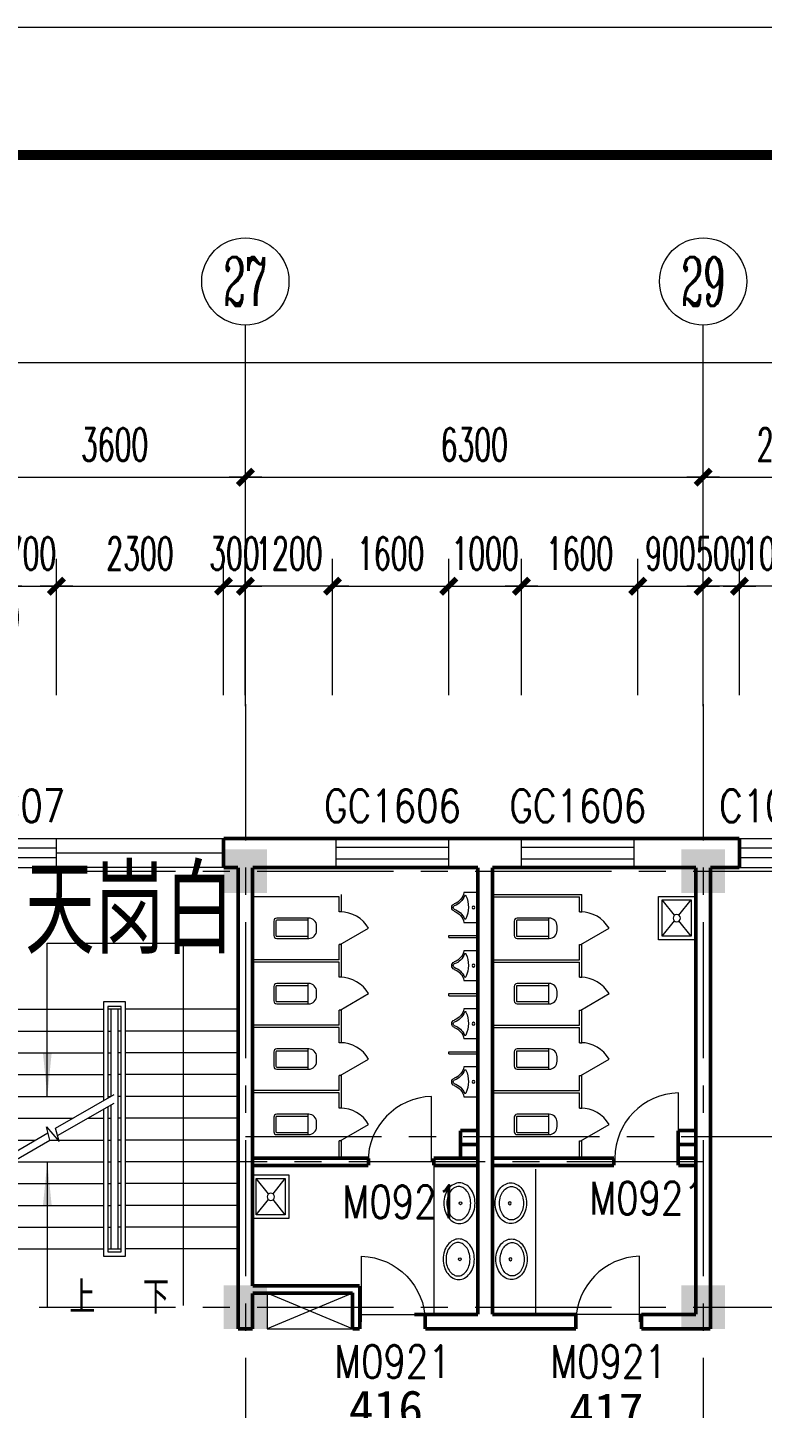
# Model space of a CAD drawing. Extents: x 2719331 to 3465925, y -270324 to -167476.
# Drawn here: x 3254915 to 3265027, y -187111 to -168105 of the extents above; entities that cross this region are included whole.
import ezdxf
from ezdxf.enums import TextEntityAlignment as Align

# ---------------------------------------------------------------- set-up
doc = ezdxf.new("R2010")
doc.units = 0
doc.header["$LTSCALE"] = 1500
doc.header["$MEASUREMENT"] = 0
doc.linetypes.add('CENTER', pattern=[2, 1.25, -0.25, 0.25, -0.25])
doc.linetypes.add('DASH', pattern=[0.35, 0.25, -0.1])
doc.layers.get('0').update_dxf_attribs({"linetype": 'CONTINUOUS', "lineweight": 0})
doc.layers.get('DEFPOINTS').update_dxf_attribs({"linetype": 'CONTINUOUS', "lineweight": 5})
for name, color, linetype, lineweight in [('AXIS', 7, 'CONTINUOUS', 5), ('AXIS_TEXT', 7, 'CONTINUOUS', 5), ('COLUMN', 7, 'CONTINUOUS', 5), ('DOTE', 7, 'CENTER', 5), ('LVTRY', 7, 'CONTINUOUS', 5), ('LVTRY_WINDOW', 7, 'CONTINUOUS', 5), ('P-S-TEXT', 7, 'CONTINUOUS', 5), ('PUB_DIM', 250, 'CONTINUOUS', 5), ('STAIR', 7, 'CONTINUOUS', 5), ('WALL', 7, 'CONTINUOUS', 5), ('WINDOW', 7, 'CONTINUOUS', 5), ('WINDOW_TEXT', 7, 'CONTINUOUS', 5), ('我的', 7, 'CONTINUOUS', 5)]:
    doc.layers.add(name, color=color, linetype=linetype, lineweight=lineweight)
doc.layers.add('中文', color=4, linetype='CONTINUOUS')
doc.styles.add('_SIMPLEX', font='SIMPLEX.shx', dxfattribs={"width": 0.6})
doc.styles.add('COMPLEX', font='COMPLEX')
doc.styles.add('DIM_FONT', font='romans.shx', dxfattribs={"width": 0.6})
doc.styles.add('H1', font='romans.shx', dxfattribs={"width": 1.2, "bigfont": 'hztxt.shx'})
doc.styles.add('SIMPLEX', font='SIMPLEX.SHX', dxfattribs={"width": 0.6})
doc.styles.get("Standard").update_dxf_attribs({"font": 'SIMHEI.TTF', "height": 1.2})
doc.dimstyles.new('DIMN150', dxfattribs={"dimscale": 1.5, "dimtxt": 300, "dimasz": 1, "dimexe": 250, "dimexo": 300, "dimgap": 150, "dimtad": 1, "dimdec": 0, "dimdsep": 46, "dimtxsty": 'DIM_FONT', "dimblk": '_DIMX', "dimcen": 2.5, "dimdle": 0.3, "dimclrd": 7, "dimclre": 256, "dimclrt": 256, "dimadec": 0, "dimazin": 0, "dimtfac": 1, "dimtdec": 0, "dimtix": 1, "dimtmove": 2, "dimatfit": 3, "dimldrblk": '_DIMX', "dimfxl": 1, "dimtvp": 1, "dimtolj": 1, "dimtzin": 0, "dimlwd": -1, "dimlwe": -1, "dimarcsym": 0})

# ---------------------------------------------------------------- blocks, each defined once
blk = doc.blocks.new('_FZH')
blk.add_solid([(0.5, -0.5), (-0.5, -0.5), (0.5, 0.5), (-0.5, 0.5)])
blk = doc.blocks.new('_ARROW')
blk.add_solid([(0, 0), (-1, 0.1), (-1, -0.1)])
blk = doc.blocks.new('A$C439E1623')
at = {"layer": 'PUB_DIM'}
for points in [[(818, 2892), (818, 5002), (2689, 5002), (2689, 13)], [(818, 1992), (818, 0)]]:
    blk.add_lwpolyline(points, dxfattribs=at)
at = {"layer": 'STAIR'}
for p, q in [((1893, 4192), (1593, 4192)), ((1593, 4192), (1593, 2834)), ((1893, 692), (1893, 4192)), ((43, 4092), (1593, 4092)), ((43, 4092), (43, 1939)), ((1653, 4132), (1653, 2868)), ((1833, 4132), (1653, 4132)), ((1833, 4092), (1653, 4092)), ((1693, 4092), (1693, 2892)), ((1793, 792), (1793, 4092)), ((1833, 752), (1833, 4132)), ((3443, 4092), (1893, 4092)), ((3443, 792), (3443, 4092)), ((43, 3792), (1593, 3792)), ((1653, 3792), (1693, 3792)), ((1833, 3792), (1793, 3792)), ((3443, 3792), (1893, 3792)), ((43, 3492), (1593, 3492)), ((1653, 3492), (1693, 3492)), ((1833, 3492), (1793, 3492)), ((3443, 3492), (1893, 3492)), ((43, 3192), (1593, 3192)), ((1653, 3192), (1693, 3192)), ((1833, 3192), (1793, 3192)), ((3443, 3192), (1893, 3192)), ((43, 2892), (1593, 2892)), ((933, 2453), (1737, 2917)), ((1653, 2892), (1693, 2892)), ((1833, 2892), (1793, 2892)), ((3443, 2892), (1893, 2892)), ((959, 2352), (1737, 2801)), ((1593, 2718), (1593, 692)), ((1653, 2753), (1653, 752)), ((1693, 2776), (1693, 792)), ((43, 2592), (1174, 2592)), ((853, 2291), (807, 2472)), ((807, 2472), (980, 2272)), ((1374, 2592), (1593, 2592)), ((1653, 2592), (1693, 2592)), ((1833, 2592), (1793, 2592)), ((3443, 2592), (1893, 2592)), ((0, 1914), (827, 2392)), ((0, 1798), (853, 2291)), ((43, 2292), (654, 2292)), ((853, 2292), (1593, 2292)), ((980, 2272), (933, 2453)), ((1653, 2292), (1693, 2292)), ((1833, 2292), (1793, 2292)), ((3443, 2292), (1893, 2292)), ((43, 1992), (134, 1992)), ((334, 1992), (1593, 1992)), ((1653, 1992), (1693, 1992)), ((1833, 1992), (1793, 1992)), ((3443, 1992), (1893, 1992)), ((43, 1823), (43, 792)), ((43, 1692), (1593, 1692)), ((1653, 1692), (1693, 1692)), ((1833, 1692), (1793, 1692)), ((3443, 1692), (1893, 1692)), ((43, 1392), (1593, 1392)), ((1653, 1392), (1693, 1392)), ((1833, 1392), (1793, 1392)), ((3443, 1392), (1893, 1392)), ((43, 1092), (1593, 1092)), ((1653, 1092), (1693, 1092)), ((1833, 1092), (1793, 1092)), ((3443, 1092), (1893, 1092)), ((43, 792), (1593, 792)), ((1653, 792), (1833, 792)), ((3443, 792), (1893, 792)), ((1593, 692), (1893, 692)), ((1653, 752), (1833, 752))]:
    blk.add_line(p, q, dxfattribs=at)
at = {"layer": 'PUB_DIM', "xscale": 600, "yscale": 600, "zscale": 600}
for p, rotation in [((818, 2892), 270), ((818, 1992), 90)]:
    blk.add_blockref('_ARROW', p, dxfattribs=dict(at, rotation=rotation))
blk = doc.blocks.new('_WBLK')
for p, q in [((-0.5, 0.5), (0.5, 0.5)), ((0.5, 0.167), (-0.5, 0.167)), ((0.5, -0.167), (-0.5, -0.167)), ((-0.5, -0.5), (0.5, -0.5))]:
    blk.add_line(p, q)
at = {"layer": 'WINDOW_TEXT', "style": 'SIMPLEX', "flags": 9}
blk.add_attdef('A', text='', height=1, dxfattribs=at).set_placement((0, 1.5), align=Align.MIDDLE)
blk = doc.blocks.new('_GCBLK')
at = {"linetype": 'DASH'}
for p, q in [((-0.5, -0.5), (-0.5, 0.5)), ((0.5, -0.5), (0.5, 0.5)), ((-0.5, 0.2), (0.5, 0.2)), ((-0.5, -0.2), (0.5, -0.2))]:
    blk.add_line(p, q, dxfattribs=at)
at = {"layer": 'WINDOW_TEXT', "style": 'SIMPLEX', "flags": 9}
blk.add_attdef('A', text='', height=1, dxfattribs=at).set_placement((0, 1.5), align=Align.MIDDLE)
blk = doc.blocks.new('_AXISO')
blk.add_circle((0, 0), 0.5)
at = {"layer": 'AXIS_TEXT', "style": 'COMPLEX', "width": 1.041667}
blk.add_attdef('A', text='', height=0.56, dxfattribs=at).set_placement((-0.25, -0.28), (0.25, -0.28), align=Align.FIT)
blk = doc.blocks.new('_DIMX')
blk.add_line((-150, 0), (150, 0))
at = {"const_width": 50}
blk.add_lwpolyline([(-70, -70), (70, 70)], dxfattribs=at)
blk = doc.blocks.new('*D1380')
at = {"layer": 'DEFPOINTS', "color": 0, "lineweight": 25}
for p in [(3264212, -174294), (3257912, -177444), (3264212, -177444)]:
    blk.add_point(p, dxfattribs=at)
at = {"layer": '我的'}
for p, q in [((3257912, -176994), (3257912, -173919)), ((3264212, -176994), (3264212, -173919))]:
    blk.add_line(p, q, dxfattribs=at)
at = {"layer": '我的', "color": 7}
blk.add_line((3257913, -174294), (3264210, -174294), dxfattribs=at)
at = {"layer": '我的', "color": 7, "xscale": 1.5, "yscale": 1.5, "zscale": 1.5, "rotation": 180}
blk.add_blockref('_DIMX', (3257912, -174294), dxfattribs=at)
at = {"layer": '我的', "color": 7, "xscale": 1.5, "yscale": 1.5, "zscale": 1.5}
blk.add_blockref('_DIMX', (3264212, -174294), dxfattribs=at)
at = {"layer": '我的', "lineweight": 0, "insert": (3261062, -173844), "char_height": 450, "attachment_point": 5, "style": 'DIM_FONT'}
blk.add_mtext('\\A1;6300', dxfattribs=at)
blk = doc.blocks.new('*D1381')
at = {"layer": 'DEFPOINTS', "color": 0, "lineweight": 25}
for p in [(3266612, -174294), (3264212, -177444), (3266612, -177444)]:
    blk.add_point(p, dxfattribs=at)
at = {"layer": '我的'}
for p, q in [((3264212, -176994), (3264212, -173919)), ((3266612, -176994), (3266612, -173919))]:
    blk.add_line(p, q, dxfattribs=at)
at = {"layer": '我的', "color": 7}
blk.add_line((3264213, -174294), (3266610, -174294), dxfattribs=at)
at = {"layer": '我的', "color": 7, "xscale": 1.5, "yscale": 1.5, "zscale": 1.5, "rotation": 180}
blk.add_blockref('_DIMX', (3264212, -174294), dxfattribs=at)
at = {"layer": '我的', "color": 7, "xscale": 1.5, "yscale": 1.5, "zscale": 1.5}
blk.add_blockref('_DIMX', (3266612, -174294), dxfattribs=at)
at = {"layer": '我的', "lineweight": 0, "insert": (3265412, -173844), "char_height": 450, "attachment_point": 5, "style": 'DIM_FONT'}
blk.add_mtext('\\A1;2400', dxfattribs=at)
blk = doc.blocks.new('*D1382')
at = {"layer": 'DEFPOINTS', "color": 0, "lineweight": 25}
for p in [(3257912, -174294), (3254312, -177444), (3257912, -177444)]:
    blk.add_point(p, dxfattribs=at)
at = {"layer": '我的'}
for p, q in [((3254312, -176994), (3254312, -173919)), ((3257912, -176994), (3257912, -173919))]:
    blk.add_line(p, q, dxfattribs=at)
at = {"layer": '我的', "color": 7}
blk.add_line((3254313, -174294), (3257910, -174294), dxfattribs=at)
at = {"layer": '我的', "color": 7, "xscale": 1.5, "yscale": 1.5, "zscale": 1.5, "rotation": 180}
blk.add_blockref('_DIMX', (3254312, -174294), dxfattribs=at)
at = {"layer": '我的', "color": 7, "xscale": 1.5, "yscale": 1.5, "zscale": 1.5}
blk.add_blockref('_DIMX', (3257912, -174294), dxfattribs=at)
at = {"layer": '我的', "lineweight": 0, "insert": (3256112, -173844), "char_height": 450, "attachment_point": 5, "style": 'DIM_FONT'}
blk.add_mtext('\\A1;3600', dxfattribs=at)
blk = doc.blocks.new('*D1385')
at = {"layer": 'DEFPOINTS', "color": 0, "lineweight": 25}
for p in [(3273362, -172715), (3273362, -177060), (3216011, -177285)]:
    blk.add_point(p, dxfattribs=at)
at = {"layer": '我的'}
for p, q in [((3216011, -176835), (3216011, -172340)), ((3273362, -176610), (3273362, -172340))]:
    blk.add_line(p, q, dxfattribs=at)
at = {"layer": '我的', "color": 7}
blk.add_line((3216013, -172715), (3273360, -172715), dxfattribs=at)
at = {"layer": '我的', "color": 7, "xscale": 1.5, "yscale": 1.5, "zscale": 1.5, "rotation": 180}
blk.add_blockref('_DIMX', (3216011, -172715), dxfattribs=at)
at = {"layer": '我的', "color": 7, "xscale": 1.5, "yscale": 1.5, "zscale": 1.5}
blk.add_blockref('_DIMX', (3273362, -172715), dxfattribs=at)
at = {"layer": '我的', "lineweight": 0, "insert": (3244686, -172265), "char_height": 450, "attachment_point": 5, "style": 'DIM_FONT'}
blk.add_mtext('\\A1;57350', dxfattribs=at)
blk = doc.blocks.new('*D1394')
at = {"layer": 'DEFPOINTS', "color": 0, "lineweight": 25}
for p in [(3255311, -175794), (3254611, -177744), (3255311, -177744)]:
    blk.add_point(p, dxfattribs=at)
at = {"layer": '我的'}
for p, q in [((3254611, -177294), (3254611, -175419)), ((3255311, -177294), (3255311, -175419))]:
    blk.add_line(p, q, dxfattribs=at)
at = {"layer": '我的', "color": 7}
for p, q in [((3254610, -175794), (3254608, -175794)), ((3254611, -175794), (3255311, -175794)), ((3255313, -175794), (3255314, -175794))]:
    blk.add_line(p, q, dxfattribs=at)
at = {"layer": '我的', "color": 7, "xscale": 1.5, "yscale": 1.5, "zscale": 1.5}
blk.add_blockref('_DIMX', (3254611, -175794), dxfattribs=at)
at = {"layer": '我的', "color": 7, "xscale": 1.5, "yscale": 1.5, "zscale": 1.5, "rotation": 180}
blk.add_blockref('_DIMX', (3255311, -175794), dxfattribs=at)
at = {"layer": '我的', "lineweight": 0, "insert": (3254961, -175344), "char_height": 450, "attachment_point": 5, "style": 'DIM_FONT'}
blk.add_mtext('\\A1;700', dxfattribs=at)
blk = doc.blocks.new('*D1395')
at = {"layer": 'DEFPOINTS', "color": 0, "lineweight": 25}
for p in [(3260711, -175794), (3259111, -177744), (3260711, -177744)]:
    blk.add_point(p, dxfattribs=at)
at = {"layer": '我的'}
for p, q in [((3259111, -177294), (3259111, -175419)), ((3260711, -177294), (3260711, -175419))]:
    blk.add_line(p, q, dxfattribs=at)
at = {"layer": '我的', "color": 7}
blk.add_line((3259113, -175794), (3260710, -175794), dxfattribs=at)
at = {"layer": '我的', "color": 7, "xscale": 1.5, "yscale": 1.5, "zscale": 1.5, "rotation": 180}
blk.add_blockref('_DIMX', (3259111, -175794), dxfattribs=at)
at = {"layer": '我的', "color": 7, "xscale": 1.5, "yscale": 1.5, "zscale": 1.5}
blk.add_blockref('_DIMX', (3260711, -175794), dxfattribs=at)
at = {"layer": '我的', "lineweight": 0, "insert": (3259911, -175344), "char_height": 450, "attachment_point": 5, "style": 'DIM_FONT'}
blk.add_mtext('\\A1;1600', dxfattribs=at)
blk = doc.blocks.new('*D1396')
at = {"layer": 'DEFPOINTS', "color": 0, "lineweight": 25}
for p in [(3261711, -175794), (3260711, -177744), (3261711, -177744)]:
    blk.add_point(p, dxfattribs=at)
at = {"layer": '我的'}
for p, q in [((3260711, -177294), (3260711, -175419)), ((3261711, -177294), (3261711, -175419))]:
    blk.add_line(p, q, dxfattribs=at)
at = {"layer": '我的', "color": 7}
for p, q in [((3260710, -175794), (3260708, -175794)), ((3260711, -175794), (3261711, -175794)), ((3261713, -175794), (3261714, -175794))]:
    blk.add_line(p, q, dxfattribs=at)
at = {"layer": '我的', "color": 7, "xscale": 1.5, "yscale": 1.5, "zscale": 1.5}
blk.add_blockref('_DIMX', (3260711, -175794), dxfattribs=at)
at = {"layer": '我的', "color": 7, "xscale": 1.5, "yscale": 1.5, "zscale": 1.5, "rotation": 180}
blk.add_blockref('_DIMX', (3261711, -175794), dxfattribs=at)
at = {"layer": '我的', "lineweight": 0, "insert": (3261211, -175344), "char_height": 450, "attachment_point": 5, "style": 'DIM_FONT'}
blk.add_mtext('\\A1;1000', dxfattribs=at)
blk = doc.blocks.new('*D1397')
at = {"layer": 'DEFPOINTS', "color": 0, "lineweight": 25}
for p in [(3263311, -175794), (3261711, -177744), (3263311, -177744)]:
    blk.add_point(p, dxfattribs=at)
at = {"layer": '我的'}
for p, q in [((3261711, -177294), (3261711, -175419)), ((3263311, -177294), (3263311, -175419))]:
    blk.add_line(p, q, dxfattribs=at)
at = {"layer": '我的', "color": 7}
blk.add_line((3261713, -175794), (3263310, -175794), dxfattribs=at)
at = {"layer": '我的', "color": 7, "xscale": 1.5, "yscale": 1.5, "zscale": 1.5, "rotation": 180}
blk.add_blockref('_DIMX', (3261711, -175794), dxfattribs=at)
at = {"layer": '我的', "color": 7, "xscale": 1.5, "yscale": 1.5, "zscale": 1.5}
blk.add_blockref('_DIMX', (3263311, -175794), dxfattribs=at)
at = {"layer": '我的', "lineweight": 0, "insert": (3262511, -175344), "char_height": 450, "attachment_point": 5, "style": 'DIM_FONT'}
blk.add_mtext('\\A1;1600', dxfattribs=at)
blk = doc.blocks.new('*D1398')
at = {"layer": 'DEFPOINTS', "color": 0, "lineweight": 25}
for p in [(3264211, -175794), (3263311, -177744), (3264211, -177744)]:
    blk.add_point(p, dxfattribs=at)
at = {"layer": '我的'}
for p, q in [((3263311, -177294), (3263311, -175419)), ((3264211, -177294), (3264211, -175419))]:
    blk.add_line(p, q, dxfattribs=at)
at = {"layer": '我的', "color": 7}
for p, q in [((3263310, -175794), (3263308, -175794)), ((3263311, -175794), (3264211, -175794)), ((3264213, -175794), (3264214, -175794))]:
    blk.add_line(p, q, dxfattribs=at)
at = {"layer": '我的', "color": 7, "xscale": 1.5, "yscale": 1.5, "zscale": 1.5}
blk.add_blockref('_DIMX', (3263311, -175794), dxfattribs=at)
at = {"layer": '我的', "color": 7, "xscale": 1.5, "yscale": 1.5, "zscale": 1.5, "rotation": 180}
blk.add_blockref('_DIMX', (3264211, -175794), dxfattribs=at)
at = {"layer": '我的', "lineweight": 0, "insert": (3263761, -175344), "char_height": 450, "attachment_point": 5, "style": 'DIM_FONT'}
blk.add_mtext('\\A1;900', dxfattribs=at)
blk = doc.blocks.new('*D1399')
at = {"layer": 'DEFPOINTS', "color": 0, "lineweight": 25}
for p in [(3264711, -175794), (3264711, -177744), (3265711, -177744)]:
    blk.add_point(p, dxfattribs=at)
at = {"layer": '我的'}
for p, q in [((3264711, -177294), (3264711, -175419)), ((3265711, -177294), (3265711, -175419))]:
    blk.add_line(p, q, dxfattribs=at)
at = {"layer": '我的', "color": 7}
for p, q in [((3264710, -175794), (3264708, -175794)), ((3265711, -175794), (3264711, -175794)), ((3265713, -175794), (3265714, -175794))]:
    blk.add_line(p, q, dxfattribs=at)
at = {"layer": '我的', "color": 7, "xscale": 1.5, "yscale": 1.5, "zscale": 1.5}
blk.add_blockref('_DIMX', (3264711, -175794), dxfattribs=at)
at = {"layer": '我的', "color": 7, "xscale": 1.5, "yscale": 1.5, "zscale": 1.5, "rotation": 180}
blk.add_blockref('_DIMX', (3265711, -175794), dxfattribs=at)
at = {"layer": '我的', "lineweight": 0, "insert": (3265211, -175344), "char_height": 450, "attachment_point": 5, "style": 'DIM_FONT'}
blk.add_mtext('\\A1;1000', dxfattribs=at)
blk = doc.blocks.new('*D1421')
at = {"layer": 'DEFPOINTS', "color": 0, "lineweight": 25}
for p in [(3257911, -175794), (3257911, -177744), (3259111, -177744)]:
    blk.add_point(p, dxfattribs=at)
at = {"layer": '我的'}
for p, q in [((3257911, -177294), (3257911, -175419)), ((3259111, -177294), (3259111, -175419))]:
    blk.add_line(p, q, dxfattribs=at)
at = {"layer": '我的', "color": 7}
for p, q in [((3257910, -175794), (3257908, -175794)), ((3259111, -175794), (3257911, -175794)), ((3259113, -175794), (3259114, -175794))]:
    blk.add_line(p, q, dxfattribs=at)
at = {"layer": '我的', "color": 7, "xscale": 1.5, "yscale": 1.5, "zscale": 1.5}
blk.add_blockref('_DIMX', (3257911, -175794), dxfattribs=at)
at = {"layer": '我的', "color": 7, "xscale": 1.5, "yscale": 1.5, "zscale": 1.5, "rotation": 180}
blk.add_blockref('_DIMX', (3259111, -175794), dxfattribs=at)
at = {"layer": '我的', "lineweight": 0, "insert": (3258511, -175344), "char_height": 450, "attachment_point": 5, "style": 'DIM_FONT'}
blk.add_mtext('\\A1;1200', dxfattribs=at)
blk = doc.blocks.new('*D1422')
at = {"layer": 'DEFPOINTS', "color": 0, "lineweight": 25}
for p in [(3264211, -175794), (3264211, -177744), (3264711, -177744)]:
    blk.add_point(p, dxfattribs=at)
at = {"layer": '我的'}
for p, q in [((3264211, -177294), (3264211, -175419)), ((3264711, -177294), (3264711, -175419))]:
    blk.add_line(p, q, dxfattribs=at)
at = {"layer": '我的', "color": 7}
for p, q in [((3264210, -175794), (3264208, -175794)), ((3264711, -175794), (3264211, -175794)), ((3264713, -175794), (3264714, -175794))]:
    blk.add_line(p, q, dxfattribs=at)
at = {"layer": '我的', "color": 7, "xscale": 1.5, "yscale": 1.5, "zscale": 1.5}
blk.add_blockref('_DIMX', (3264211, -175794), dxfattribs=at)
at = {"layer": '我的', "color": 7, "xscale": 1.5, "yscale": 1.5, "zscale": 1.5, "rotation": 180}
blk.add_blockref('_DIMX', (3264711, -175794), dxfattribs=at)
at = {"layer": '我的', "lineweight": 0, "insert": (3264461, -175344), "char_height": 450, "attachment_point": 5, "style": 'DIM_FONT'}
blk.add_mtext('\\A1;500', dxfattribs=at)
blk = doc.blocks.new('*D1470')
at = {"layer": 'DEFPOINTS', "color": 0, "lineweight": 25}
for p in [(3257911, -175794), (3257611, -177744), (3257911, -177744)]:
    blk.add_point(p, dxfattribs=at)
at = {"layer": '我的'}
for p, q in [((3257611, -177294), (3257611, -175419)), ((3257911, -177294), (3257911, -175419))]:
    blk.add_line(p, q, dxfattribs=at)
at = {"layer": '我的', "color": 7}
for p, q in [((3257610, -175794), (3257608, -175794)), ((3257611, -175794), (3257911, -175794)), ((3257913, -175794), (3257914, -175794))]:
    blk.add_line(p, q, dxfattribs=at)
at = {"layer": '我的', "color": 7, "xscale": 1.5, "yscale": 1.5, "zscale": 1.5}
blk.add_blockref('_DIMX', (3257611, -175794), dxfattribs=at)
at = {"layer": '我的', "color": 7, "xscale": 1.5, "yscale": 1.5, "zscale": 1.5, "rotation": 180}
blk.add_blockref('_DIMX', (3257911, -175794), dxfattribs=at)
at = {"layer": '我的', "lineweight": 0, "insert": (3257761, -175344), "char_height": 450, "attachment_point": 5, "style": 'DIM_FONT'}
blk.add_mtext('\\A1;300', dxfattribs=at)
blk = doc.blocks.new('*D1471')
at = {"layer": 'DEFPOINTS', "color": 0, "lineweight": 25}
for p in [(3254311, -175794), (3254311, -177744), (3254611, -177744)]:
    blk.add_point(p, dxfattribs=at)
at = {"layer": '我的'}
for p, q in [((3254311, -177294), (3254311, -175419)), ((3254611, -177294), (3254611, -175419))]:
    blk.add_line(p, q, dxfattribs=at)
at = {"layer": '我的', "color": 7}
for p, q in [((3254310, -175794), (3254308, -175794)), ((3254611, -175794), (3254311, -175794)), ((3254613, -175794), (3254614, -175794))]:
    blk.add_line(p, q, dxfattribs=at)
at = {"layer": '我的', "color": 7, "xscale": 1.5, "yscale": 1.5, "zscale": 1.5}
blk.add_blockref('_DIMX', (3254311, -175794), dxfattribs=at)
at = {"layer": '我的', "color": 7, "xscale": 1.5, "yscale": 1.5, "zscale": 1.5, "rotation": 180}
blk.add_blockref('_DIMX', (3254611, -175794), dxfattribs=at)
at = {"layer": '我的', "lineweight": 0, "insert": (3254461, -176226), "char_height": 450, "attachment_point": 5, "style": 'DIM_FONT'}
blk.add_mtext('\\A1;300', dxfattribs=at)
blk = doc.blocks.new('*D694')
at = {"layer": 'DEFPOINTS', "color": 0, "lineweight": 25}
for p in [(3257611, -175794), (3255311, -177744), (3257611, -177744)]:
    blk.add_point(p, dxfattribs=at)
at = {"layer": '我的'}
for p, q in [((3255311, -177294), (3255311, -175419)), ((3257611, -177294), (3257611, -175419))]:
    blk.add_line(p, q, dxfattribs=at)
at = {"layer": '我的', "color": 7}
blk.add_line((3255313, -175794), (3257610, -175794), dxfattribs=at)
at = {"layer": '我的', "color": 7, "xscale": 1.5, "yscale": 1.5, "zscale": 1.5, "rotation": 180}
blk.add_blockref('_DIMX', (3255311, -175794), dxfattribs=at)
at = {"layer": '我的', "color": 7, "xscale": 1.5, "yscale": 1.5, "zscale": 1.5}
blk.add_blockref('_DIMX', (3257611, -175794), dxfattribs=at)
at = {"layer": '我的', "lineweight": 0, "insert": (3256461, -175344), "char_height": 450, "attachment_point": 5, "style": 'DIM_FONT'}
blk.add_mtext('\\A1;2300', dxfattribs=at)
blk = doc.blocks.new('_LV6')
for p, q in [((-140, -340), (-140, -780)), ((-110, -340), (-110, -770)), ((100, -300), (-100, -300)), ((100, -330), (-100, -330)), ((110, -770), (110, -340)), ((140, -780), (140, -340)), ((140, -770), (-140, -770)), ((-30, -890), (30, -890))]:
    blk.add_line(p, q)
for centre, radius, start, end in [((-100, -340), 40, 90, 180), ((-100, -340), 10, 90, 180), ((100, -340), 40, 0, 90), ((100, -340), 10, 0, 90), ((-30, -780), 110, 180, 270), ((30, -780), 110, 270, 0)]:
    blk.add_arc(centre, radius, start, end)
blk = doc.blocks.new('_DBLK')
blk.add_line((-0.5, 0), (0, -0.866))
blk.add_arc((-0.5, 0), 1, 300, 0)
at = {"layer": 'WINDOW_TEXT', "style": 'SIMPLEX', "flags": 9}
blk.add_attdef('A', text='', height=1, dxfattribs=at).set_placement((0, 1.5), align=Align.MIDDLE)
blk = doc.blocks.new('M_A2ZXL')
blk.add_line((-0.472, 0), (-0.472, -1))
blk.add_arc((-0.5, 0), 1, 271.6231, 0)
blk = doc.blocks.new('_LV3')
for points in [[(280, -265, 0.12431), (260, -186, 0.105707), (198, -113, 0.086941), (110, -67, 0.077137), (0, -50, 0.077137), (-110, -67, 0.086941), (-198, -113, 0.105707), (-260, -186, 0.12431), (-280, -265, 0.12431), (-260, -344, 0.105707), (-198, -417, 0.086941), (-110, -463, 0.077137), (0, -480, 0.077137), (110, -463, 0.086941), (198, -417, 0.105707), (260, -344, 0.12431)], [(230, -275, 0.12431), (216, -220, 0.105707), (168, -163, 0.086941), (95, -125, 0.077137), (0, -110, 0.077137), (-95, -125, 0.086941), (-168, -163, 0.105707), (-216, -220, 0.12431), (-230, -275, 0.12431), (-216, -330, 0.105707), (-168, -387, 0.086941), (-95, -425, 0.077137), (0, -440, 0.077137), (95, -425, 0.086941), (168, -387, 0.105707), (216, -330, 0.12431)]]:
    blk.add_lwpolyline(points, format="xyb", close=True)
blk.add_circle((0, -250), 20)
blk = doc.blocks.new('_LV12')
for p, q in [((-250, -50), (-39, -219)), ((39, -219), (250, -50)), ((-250, -450), (-39, -281)), ((39, -281), (250, -450))]:
    blk.add_line(p, q)
for points in [[(300, -500), (300, 0), (-300, 0), (-300, -500)], [(250, -450), (250, -50), (-250, -50), (-250, -450)]]:
    blk.add_lwpolyline(points, close=True)
blk.add_circle((0, -250), 50)
blk = doc.blocks.new('_LV8')
for p, q in [((-205, 0), (205, 0)), ((-205, -191), (-205, 0)), ((205, 0), (205, -191))]:
    blk.add_line(p, q)
blk.add_circle((0, -60), 20)
for centre, radius, start, end in [((-152, -175), 10, 114.1084, 248.1394), ((5, -526), 395, 66.6675, 114.1084), ((-243, -401), 233, 19.2639, 68.1394), ((243, -401), 233, 110.4941, 160.7361), ((158, -173), 10, 290.4941, 66.6675), ((-243, -391), 203, 19.2639, 79.2894), ((0, -306), 54, 199.2639, 269.7777), ((0, -316), 24, 199.2639, 269.4998), ((0, -306), 54, 270.2223, 340.7361), ((0, -316), 24, 270.5002, 340.7361), ((243, -391), 203, 100.7106, 160.7361)]:
    blk.add_arc(centre, radius, start, end)

msp = doc.modelspace()

# ---------------------------------------------------------------- linework, layer by layer
at = {"layer": 'AXIS', "color": 250}
msp.add_lwpolyline([(3175158, -168104.7), (3175158, -269418.1), (3311878.5, -269418.1), (3311878.5, -168104.7)], close=True, dxfattribs=at)
at = {"layer": 'AXIS', "color": 0, "const_width": 140.2}
msp.add_lwpolyline([(3176910.8, -169857.5), (3176910.8, -267665.3), (3310125.7, -267665.3), (3310125.7, -169857.5)], close=True, dxfattribs=at)
at = {"layer": 'DOTE', "lineweight": 0}
for p, q in [((3257911.1, -177417.3), (3257911.1, -214617.4)), ((3264211.1, -177417.3), (3264211.1, -222117.4)), ((3234074.6, -179717.4), (3280494.9, -179717.4)), ((3257911.1, -183367.4), (3266611.1, -183367.4)), ((3264211.1, -183717.4), (3256692.4, -183717.4)), ((3234074.6, -185717.4), (3280494.9, -185717.4))]:
    msp.add_line(p, q, dxfattribs=at)
at = {"layer": 'LVTRY', "lineweight": 0}
for p, q in [((3259202.6, -180067.4), (3258002.6, -180067.4)), ((3259202.6, -180277.4), (3259202.6, -180067.4)), ((3259232.6, -180277.4), (3259232.6, -180037.4)), ((3261311.1, -180037.4), (3262541.1, -180037.4)), ((3261311.1, -180067.4), (3262511.1, -180067.4)), ((3262511.1, -180277.4), (3262511.1, -180067.4)), ((3262541.1, -180277.4), (3262541.1, -180037.4)), ((3259232.6, -180277.4), (3259202.6, -180277.4)), ((3262511.1, -180277.4), (3262541.1, -180277.4)), ((3259202.6, -180937.4), (3259202.6, -180727.4)), ((3259232.6, -180727.4), (3259202.6, -180727.4)), ((3259232.6, -181177.4), (3259232.6, -180727.4)), ((3260711.1, -180631.6), (3260711.1, -180601.6)), ((3260711.1, -180601.6), (3261111.1, -180601.6)), ((3260711.1, -180631.6), (3261111.1, -180631.6)), ((3262511.1, -180937.4), (3262511.1, -180727.4)), ((3262511.1, -180727.4), (3262541.1, -180727.4)), ((3262541.1, -181177.4), (3262541.1, -180727.4)), ((3259202.6, -180937.4), (3258002.6, -180937.4)), ((3261311.1, -180937.4), (3262511.1, -180937.4)), ((3259202.6, -180967.4), (3258002.6, -180967.4)), ((3259202.6, -181177.4), (3259202.6, -180967.4)), ((3261311.1, -180967.4), (3262511.1, -180967.4)), ((3262511.1, -181177.4), (3262511.1, -180967.4)), ((3259232.6, -181177.4), (3259202.6, -181177.4)), ((3262511.1, -181177.4), (3262541.1, -181177.4)), ((3260711.1, -181431.6), (3260711.1, -181401.6)), ((3260711.1, -181401.6), (3261111.1, -181401.6)), ((3260711.1, -181431.6), (3261111.1, -181431.6)), ((3259202.6, -181837.4), (3259202.6, -181627.4)), ((3259232.6, -181627.4), (3259202.6, -181627.4)), ((3259232.6, -182077.4), (3259232.6, -181627.4)), ((3262511.1, -181837.4), (3262511.1, -181627.4)), ((3262511.1, -181627.4), (3262541.1, -181627.4)), ((3262541.1, -182077.4), (3262541.1, -181627.4)), ((3259202.6, -181837.4), (3258002.6, -181837.4)), ((3259202.6, -181867.4), (3258002.6, -181867.4)), ((3259202.6, -182077.4), (3259202.6, -181867.4)), ((3261311.1, -181837.4), (3262511.1, -181837.4)), ((3261311.1, -181867.4), (3262511.1, -181867.4)), ((3262511.1, -182077.4), (3262511.1, -181867.4)), ((3259232.6, -182077.4), (3259202.6, -182077.4)), ((3262511.1, -182077.4), (3262541.1, -182077.4)), ((3260711.1, -182231.6), (3260711.1, -182201.6)), ((3260711.1, -182201.6), (3261111.1, -182201.6)), ((3260711.1, -182231.6), (3261111.1, -182231.6)), ((3259202.6, -182737.4), (3259202.6, -182527.4)), ((3259232.6, -182527.4), (3259202.6, -182527.4)), ((3259232.6, -182977.4), (3259232.6, -182527.4)), ((3262511.1, -182737.4), (3262511.1, -182527.4)), ((3262511.1, -182527.4), (3262541.1, -182527.4)), ((3262541.1, -182977.4), (3262541.1, -182527.4)), ((3259202.6, -182737.4), (3258002.6, -182737.4)), ((3259202.6, -182767.4), (3258002.6, -182767.4)), ((3259202.6, -182977.4), (3259202.6, -182767.4)), ((3261311.1, -182737.4), (3262511.1, -182737.4)), ((3261311.1, -182767.4), (3262511.1, -182767.4)), ((3262511.1, -182977.4), (3262511.1, -182767.4)), ((3259232.6, -182977.4), (3259202.6, -182977.4)), ((3262511.1, -182977.4), (3262541.1, -182977.4)), ((3259202.6, -183637.4), (3259202.6, -183427.4)), ((3259232.6, -183427.4), (3259202.6, -183427.4)), ((3259232.6, -183667.4), (3259232.6, -183427.4)), ((3262511.1, -183637.4), (3262511.1, -183427.4)), ((3262511.1, -183427.4), (3262541.1, -183427.4)), ((3262541.1, -183667.4), (3262541.1, -183427.4)), ((3260511.1, -185817.4), (3260511.1, -183767.4)), ((3261911.1, -185817.4), (3261911.1, -183817.4)), ((3259386.1, -186017.4), (3258211.1, -185525.9)), ((3259386.1, -185525.9), (3258211.1, -186017.4))]:
    msp.add_line(p, q, dxfattribs=at)
msp.add_lwpolyline([(3258211.1, -185525.9), (3258211.1, -186017.4), (3259386.1, -186017.4), (3259386.1, -185525.9)], dxfattribs=at)
at = {"layer": 'STAIR', "lineweight": 0}
for p, q in [((3259486.1, -185817.4), (3260486.1, -185817.4)), ((3263411.1, -185817.4), (3262411.1, -185817.4))]:
    msp.add_line(p, q, dxfattribs=at)
at = {"layer": 'WALL', "lineweight": 0, "const_width": 50}
for points in [[(3257611.1, -179667.4), (3257611.1, -179267.4)], [(3257611.1, -179267.4), (3264711.1, -179267.4)], [(3264711.1, -179267.4), (3264711.1, -179667.4)], [(3257611.1, -179667.4), (3257811.1, -179667.4)], [(3257811.1, -186017.4), (3257811.1, -179667.4)], [(3258011.1, -185425.9), (3258011.1, -179667.4)], [(3258011.1, -179667.4), (3261111.1, -179667.4)], [(3261111.1, -179667.4), (3261111.1, -185817.4)], [(3261311.1, -179667.4), (3261311.1, -185817.4)], [(3261311.1, -179667.4), (3264111.1, -179667.4)], [(3264111.1, -185817.4), (3264111.1, -179667.4)], [(3264311.1, -179667.4), (3264711.1, -179667.4)], [(3264311.1, -186017.4), (3264311.1, -179667.4)], [(3260871.1, -183287.4), (3260871.1, -183667.4)], [(3261111.1, -183287.4), (3260871.1, -183287.4)], [(3261111.1, -183667.4), (3261111.1, -183287.4)], [(3263869.3, -183287.4), (3263869.3, -183667.4)], [(3264109.3, -183287.4), (3263869.3, -183287.4)], [(3264109.3, -183667.4), (3264109.3, -183287.4)], [(3260871.1, -183477.4), (3261111.1, -183477.4)], [(3263869.3, -183477.4), (3264109.3, -183477.4)], [(3258011.1, -183667.4), (3259604.4, -183667.4)], [(3258011.1, -183767.4), (3259604.4, -183767.4)], [(3259604.4, -183767.4), (3259604.4, -183667.4)], [(3260504.4, -183667.4), (3261111.1, -183667.4)], [(3260504.4, -183667.4), (3261111.1, -183667.4)], [(3260504.4, -183767.4), (3260504.4, -183667.4)], [(3260504.4, -183767.4), (3261111.1, -183767.4)], [(3261311.1, -183667.4), (3262984, -183667.4)], [(3261311.1, -183667.4), (3262984, -183667.4)], [(3261311.1, -183667.4), (3262984, -183667.4)], [(3261311.1, -183767.4), (3262984, -183767.4)], [(3262984, -183767.4), (3262984, -183667.4)], [(3263869.3, -183667.4), (3264113, -183667.4)], [(3263869.3, -183767.4), (3263869.3, -183667.4)], [(3263869.3, -183767.4), (3264113, -183767.4)], [(3263875.5, -183667.4), (3264063.1, -183667.4)], [(3259486.1, -185425.9), (3258011.1, -185425.9)], [(3258011.1, -186017.4), (3258011.1, -185525.9)], [(3259386.1, -185525.9), (3258011.1, -185525.9)], [(3259386.1, -186017.4), (3259386.1, -185517.4)], [(3259386.1, -185525.9), (3259386.1, -186017.4)], [(3259486.1, -185817.4), (3259486.1, -185425.9)], [(3259486.1, -185817.4), (3259486.1, -185817.4)], [(3259486.1, -186017.4), (3259486.1, -185817.4)], [(3261111.1, -185817.4), (3260236.1, -185817.4)], [(3260386.1, -185817.4), (3260486.1, -185817.4)], [(3260386.1, -185817.4), (3260386.1, -186017.4)], [(3262461.1, -185817.4), (3261311.1, -185817.4)], [(3262461.1, -185817.4), (3262461.1, -186017.4)], [(3264111.1, -185817.4), (3263361.1, -185817.4)], [(3263361.1, -185817.4), (3263361.1, -186017.4)], [(3258011.1, -186017.4), (3257811.1, -186017.4)], [(3259386.1, -186017.4), (3259486.1, -186017.4)], [(3262461.1, -186017.4), (3260386.1, -186017.4)], [(3264311.1, -186017.4), (3263361.1, -186017.4)]]:
    msp.add_lwpolyline(points, dxfattribs=at)
at = {"layer": 'WINDOW', "lineweight": 0}
for p, q in [((3255311.1, -179267.4), (3257611.1, -179267.4)), ((3255311.1, -179667.4), (3255311.1, -179267.4)), ((3257611.1, -179467.4), (3255311.1, -179467.4)), ((3257611.1, -179667.4), (3255311.1, -179667.4))]:
    msp.add_line(p, q, dxfattribs=at)
at = {"layer": '我的', "lineweight": 0}
for p, q in [((3257911.6, -177444.2), (3257911.5, -172198.7)), ((3264211.6, -177444.2), (3264211.5, -172198.7))]:
    msp.add_line(p, q, dxfattribs=at)

# ---------------------------------------------------------------- block references
at = {"layer": 'AXIS', "lineweight": 0}
ref = msp.add_blockref('_AXISO', (3257911.5, -171598.7), dxfattribs=dict(at, xscale=1200, yscale=1200, zscale=1200))
ref.add_attrib('A', '27', dxfattribs={"layer": 'AXIS_TEXT', "height": 672, "style": 'COMPLEX', "width": 0.551471}).set_placement((3257611.5, -171934.7), (3258211.5, -171934.7), align=Align.FIT)
ref = msp.add_blockref('_AXISO', (3264211.5, -171598.7), dxfattribs=dict(at, xscale=1200, yscale=1200, zscale=1200))
ref.add_attrib('A', '29', dxfattribs={"layer": 'AXIS_TEXT', "height": 672, "style": 'COMPLEX', "width": 0.551471}).set_placement((3263911.5, -171934.7), (3264511.5, -171934.7), align=Align.FIT)
at = {"layer": 'COLUMN', "lineweight": 0, "xscale": 600, "yscale": 600, "zscale": 600}
for p in [(3257911.1, -179717.4), (3264211.1, -179717.4), (3257911.1, -185717.4), (3264211.1, -185717.4)]:
    msp.add_blockref('_FZH', p, dxfattribs=at)
at = {"layer": 'LVTRY', "lineweight": 0, "xscale": -1}
for name, p, rotation in [('_LV8', (3261111.1, -180216.6), 269.9999999999949), ('_LV12', (3264097.7, -180362.8), 270), ('_LV8', (3261111.1, -181016.6), 269.9999999999949), ('_LV8', (3261111.1, -181816.6), 269.9999999999949), ('_LV8', (3261111.1, -182616.6), 269.9999999999949), ('_LV12', (3258511.1, -184198.2), 270), ('_LV3', (3261299.5, -184287.1), 90), ('_LV3', (3261309.2, -185058.5), 90)]:
    msp.add_blockref(name, p, dxfattribs=dict(at, rotation=rotation))
at = {"layer": 'LVTRY', "lineweight": 0}
for name, p, rotation in [('_LV6', (3258002.6, -180502.4), 90), ('_LV6', (3261311.1, -180502.4), 90), ('_LV6', (3258002.6, -181402.4), 90), ('_LV6', (3261311.1, -181402.4), 90), ('_LV6', (3258002.6, -182302.4), 90), ('_LV6', (3261311.1, -182302.4), 90), ('_LV6', (3258002.6, -183202.4), 90), ('_LV6', (3261311.1, -183202.4), 90), ('_LV3', (3261122.7, -184287.1), 270), ('_LV3', (3261112.9, -185058.5), 270)]:
    msp.add_blockref(name, p, dxfattribs=dict(at, rotation=rotation))
at = {"layer": 'LVTRY_WINDOW', "lineweight": 0, "xscale": 450, "yscale": 450, "zscale": 450, "rotation": 89.99999999997034}
for p in [(3259217.6, -180502.4), (3262526.1, -180502.4), (3259217.6, -181402.4), (3262526.1, -181402.4), (3259217.6, -182302.4), (3262526.1, -182302.4), (3259217.6, -183202.4), (3262526.1, -183202.4)]:
    msp.add_blockref('_DBLK', p, dxfattribs=at)
at = {"layer": 'STAIR', "lineweight": 0}
msp.add_blockref('A$C439E1623', (3254367.8, -185709), dxfattribs=at)
at = {"layer": 'WINDOW', "lineweight": 0}
ref = msp.add_blockref('_WBLK', (3254961.1, -179467.4), dxfattribs=dict(at, xscale=700, yscale=399.9991050352691, zscale=700))
ref.add_attrib('A', 'C07', dxfattribs={"layer": 'WINDOW_TEXT', "height": 450, "style": '_SIMPLEX', "width": 0.8, "flags": 8}).set_placement((3254961.1, -178817.4), align=Align.MIDDLE)
ref = msp.add_blockref('_GCBLK', (3259936.5, -179467.4), dxfattribs=dict(at, xscale=1550, yscale=399.9991050362878, zscale=1550))
ref.add_attrib('A', 'GC1606', dxfattribs={"layer": 'WINDOW_TEXT', "height": 450, "style": '_SIMPLEX', "width": 0.8, "flags": 8}).set_placement((3259936.5, -178817.4), align=Align.MIDDLE)
ref = msp.add_blockref('_GCBLK', (3262486.5, -179467.4), dxfattribs=dict(at, xscale=1550, yscale=399.9991050362878, zscale=1550))
ref.add_attrib('A', 'GC1606', dxfattribs={"layer": 'WINDOW_TEXT', "height": 450, "style": '_SIMPLEX', "width": 0.8, "flags": 8}).set_placement((3262486.5, -178817.4), align=Align.MIDDLE)
ref = msp.add_blockref('_WBLK', (3265211.1, -179467.4), dxfattribs=dict(at, xscale=1000, yscale=399.999105035793, zscale=1000))
ref.add_attrib('A', 'C1021', dxfattribs={"layer": 'WINDOW_TEXT', "height": 450, "style": '_SIMPLEX', "width": 0.8, "flags": 8}).set_placement((3265211.1, -178817.4), align=Align.MIDDLE)
ref = msp.add_blockref('M_A2ZXL', (3260049.5, -183717.4), dxfattribs=dict(at, xscale=900, yscale=900, zscale=900, rotation=180))
ref.add_attrib('A', 'M0921', dxfattribs={"layer": 'WINDOW_TEXT', "height": 450, "style": '_SIMPLEX', "width": 0.8, "flags": 8}).set_placement((3260049.5, -184267.4, -360295.4), align=Align.MIDDLE)
ref = msp.add_blockref('M_A2ZXL', (3263446.6, -183667.4), dxfattribs=dict(at, xscale=900, yscale=900, zscale=900, rotation=180))
ref.add_attrib('A', 'M0921', dxfattribs={"layer": 'WINDOW_TEXT', "height": 450, "style": '_SIMPLEX', "width": 0.8, "flags": 8}).set_placement((3263446.6, -184217.4, -360295.4), align=Align.MIDDLE)
ref = msp.add_blockref('M_A2ZXL', (3259936.1, -185917.4), dxfattribs=dict(at, xscale=-900, yscale=900, zscale=900, rotation=180))
ref.add_attrib('A', 'M0921', dxfattribs={"layer": 'WINDOW_TEXT', "height": 450, "style": '_SIMPLEX', "width": 0.8, "flags": 8}).set_placement((3259936.1, -186467.4, -360295.4), align=Align.MIDDLE)
ref = msp.add_blockref('M_A2ZXL', (3262911.1, -185917.4), dxfattribs=dict(at, xscale=900, yscale=900, zscale=900, rotation=180))
ref.add_attrib('A', 'M0921', dxfattribs={"layer": 'WINDOW_TEXT', "height": 450, "style": '_SIMPLEX', "width": 0.8, "flags": 8}).set_placement((3262911.1, -186467.4, -360295.4), align=Align.MIDDLE)

# ---------------------------------------------------------------- texts
at = {"layer": 'P-S-TEXT', "lineweight": 0, "style": 'H1', "width": 0.8}
for s, p in [('上', (3255488.6, -185807.5)), ('下', (3256503, -185807.5))]:
    msp.add_text(s, height=450, rotation=360, dxfattribs=at).set_placement(p)
at = {"layer": '中文', "char_height": 500, "width": 6011.563, "attachment_point": 1}
for s, insert in [('{\\fFangSong_GB2312|b0|i0|c134|p49;\\C0;416}', (3259336.5, -186861.2)), ('{\\fFangSong_GB2312|b0|i0|c134|p49;\\C0;417}', (3262369, -186899.1))]:
    msp.add_mtext(s, dxfattribs=dict(at, insert=insert))
at = {"layer": '我的', "lineweight": 0, "style": 'H1', "width": 0.8}
msp.add_text('天岗白', height=1200, dxfattribs=at).set_placement((3254878, -180856.6))

# ---------------------------------------------------------------- dimensions: what is measured, and where the dimension line sits
at = {"layer": '我的', "lineweight": 0}
for base, p1, p2, picture, middle in [((3273361.6, -172715.1), (3216011.2, -177285.3), (3273361.6, -177060.4), '*D1385', (3244686.4, -172265.1)), ((3257911.6, -174294.2), (3254311.6, -177444.2), (3257911.6, -177444.2), '*D1382', (3256111.6, -173844.2)), ((3264211.6, -174294.2), (3257911.6, -177444.2), (3264211.6, -177444.2), '*D1380', (3261061.6, -173844.2)), ((3266611.5, -174294.2), (3264211.6, -177444.2), (3266611.5, -177444.2), '*D1381', (3265411.5, -173844.2)), ((3255311.1, -175794.2), (3254611.2, -177744.2), (3255311.1, -177744.2), '*D1394', (3254961.2, -175344.2)), ((3257611.2, -175794.2), (3255311.1, -177744.2), (3257611.2, -177744.2), '*D694', (3256461.2, -175344.2)), ((3257911.2, -175794.2), (3257611.2, -177744.2), (3257911.2, -177744.2), '*D1470', (3257761.2, -175344.2)), ((3257911.2, -175794.2), (3259111.2, -177744.2), (3257911.2, -177744.2), '*D1421', (3258511.2, -175344.2)), ((3260711.2, -175794.2), (3259111.2, -177744.2), (3260711.2, -177744.2), '*D1395', (3259911.2, -175344.2)), ((3261711.2, -175794.2), (3260711.2, -177744.2), (3261711.2, -177744.2), '*D1396', (3261211.2, -175344.2)), ((3263311.2, -175794.2), (3261711.2, -177744.2), (3263311.2, -177744.2), '*D1397', (3262511.2, -175344.2)), ((3264211.2, -175794.2), (3263311.2, -177744.2), (3264211.2, -177744.2), '*D1398', (3263761.2, -175344.2)), ((3264211.2, -175794.2), (3264711.2, -177744.2), (3264211.2, -177744.2), '*D1422', (3264461.2, -175344.2)), ((3264711.2, -175794.2), (3265711.1, -177744.2), (3264711.2, -177744.2), '*D1399', (3265211.2, -175344.2))]:
    dim = msp.add_linear_dim(base=base, p1=p1, p2=p2, dimstyle='DIMN150', dxfattribs=at)
    dim.commit()
    dim.dimension.update_dxf_attribs({"geometry": picture, "text_midpoint": middle})
dim = msp.add_linear_dim(base=(3254311.2, -175794.2), p1=(3254611.2, -177744.2), p2=(3254311.2, -177744.2), dimstyle='DIMN150', dxfattribs=at)
dim.commit()
dim.dimension.update_dxf_attribs({"geometry": '*D1471', "text_midpoint": (3254461.2, -176226.2), "dimtype": 160})

doc.saveas('drawing.dxf')
